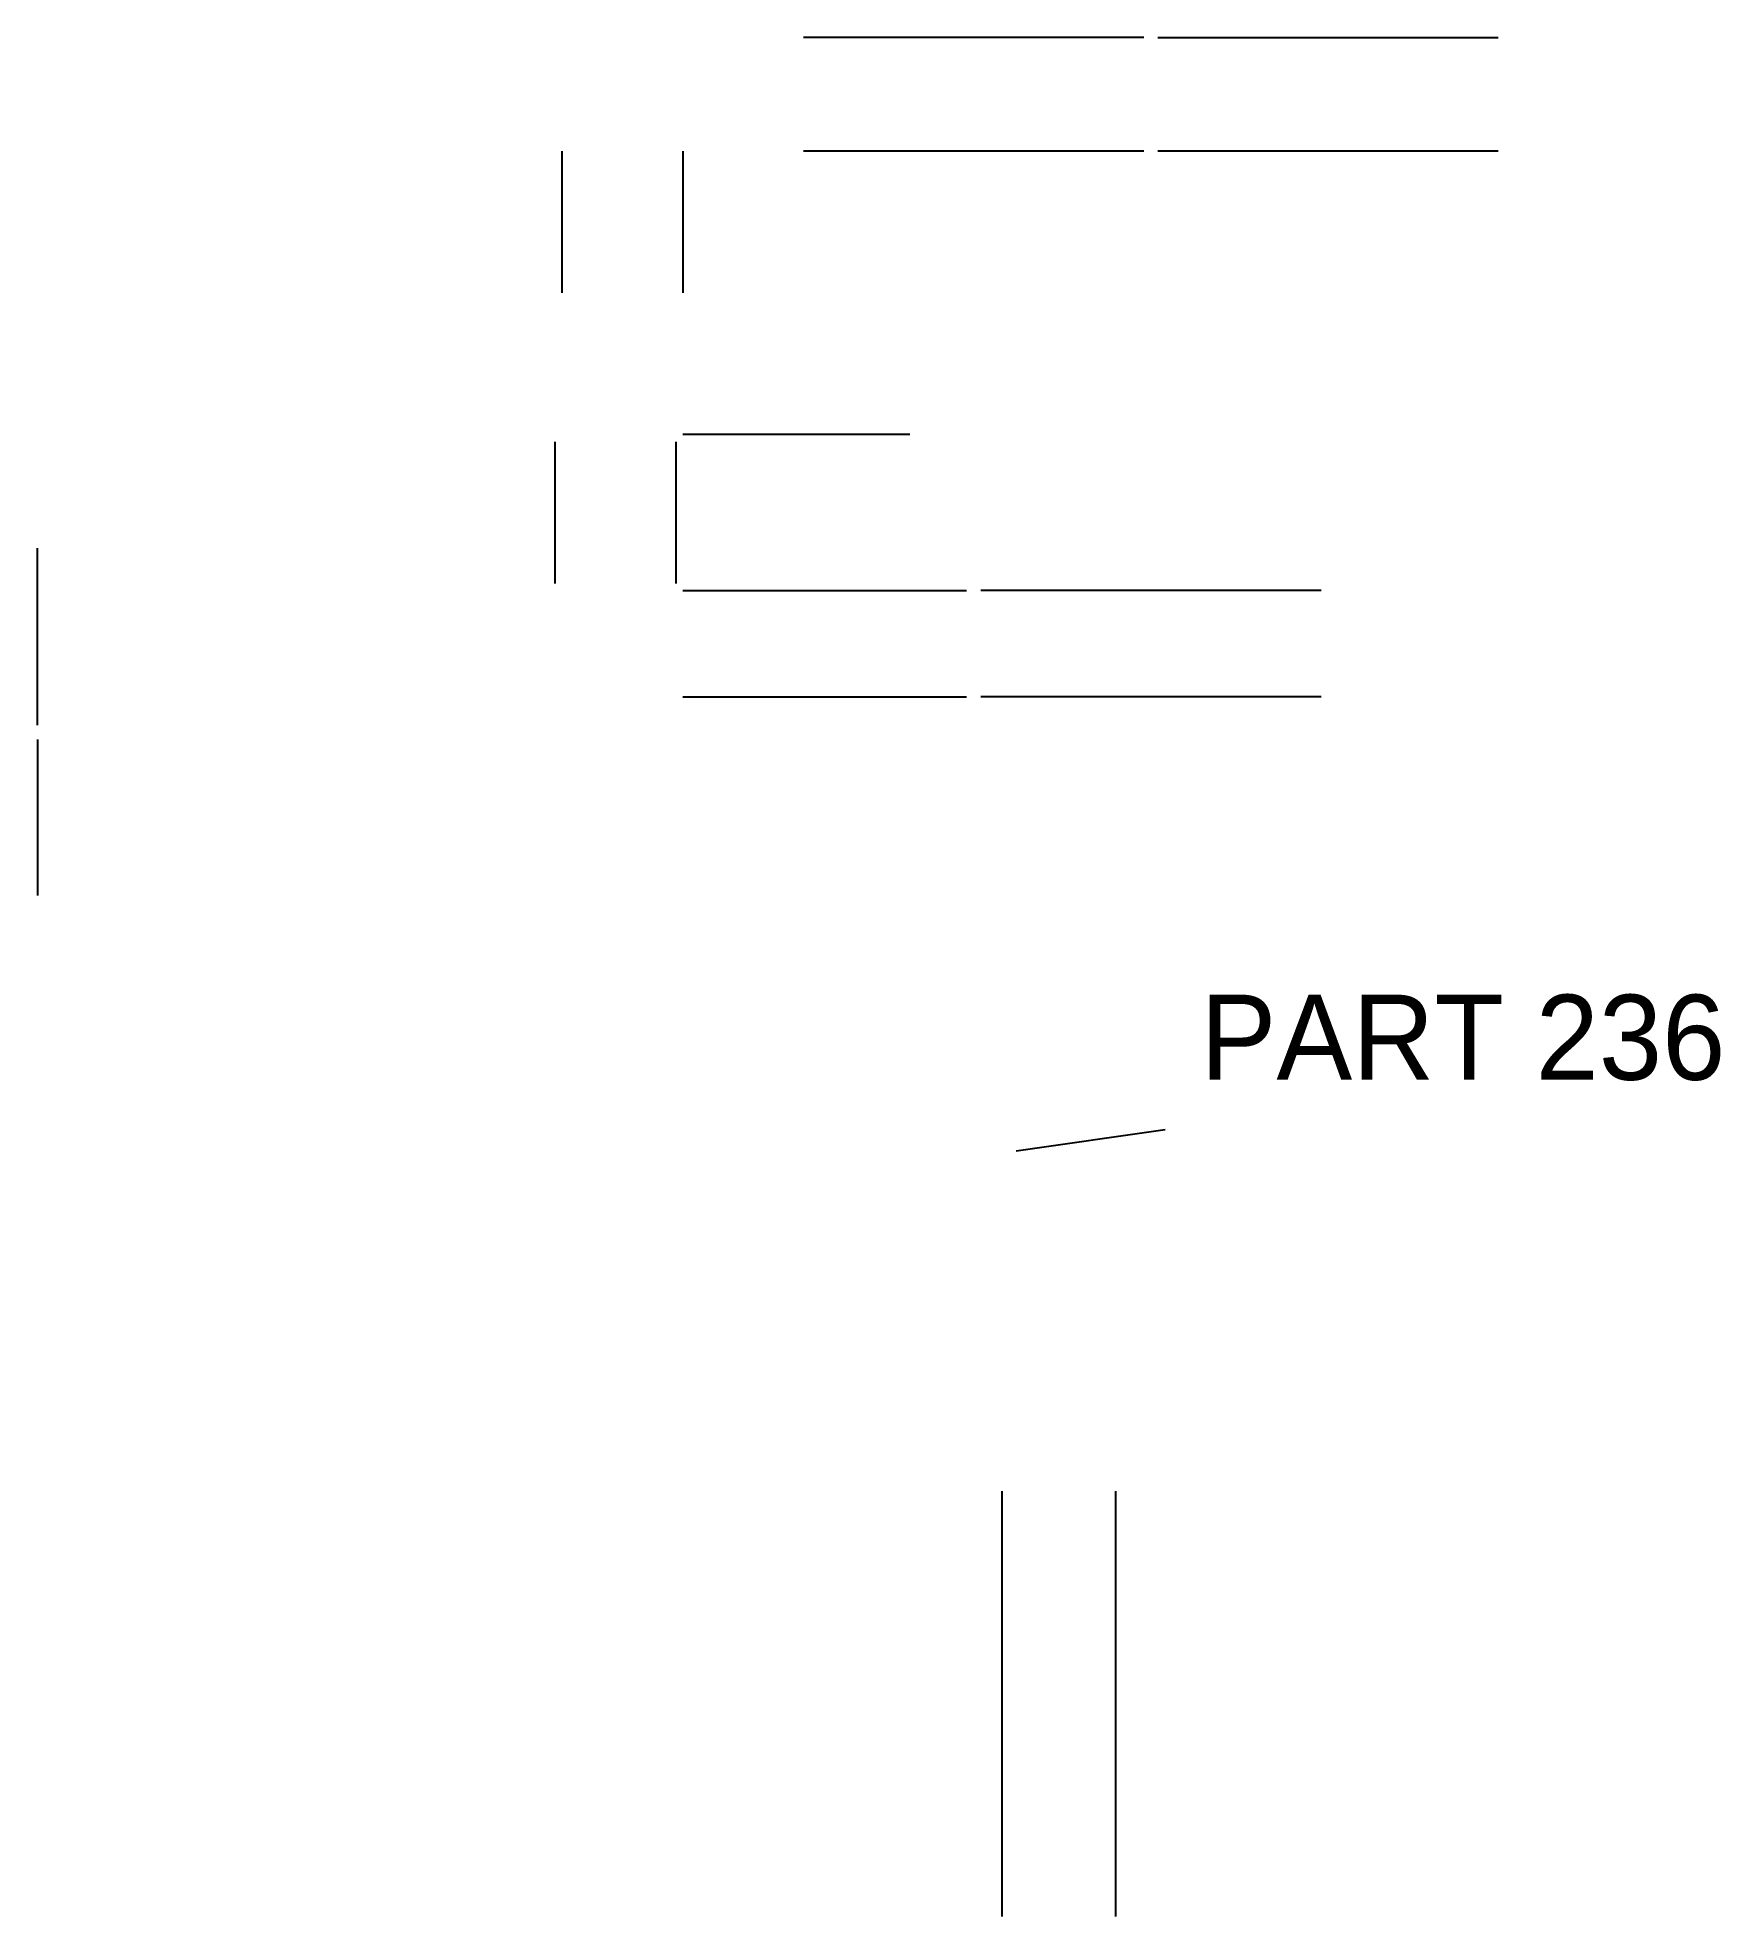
# Model space of a CAD drawing. Header units: millimetres. Extents: x 991 to 1228, y 914 to 1179.
import ezdxf

# ---------------------------------------------------------------- set-up
doc = ezdxf.new("R2010")
doc.units = ezdxf.units.MM
doc.layers.add('ANNOTATIONS', color=3, linetype='Continuous')
doc.layers.add('GEOMETRY', color=7, linetype='Continuous')

msp = doc.modelspace()

# ---------------------------------------------------------------- linework, layer by layer
at = {"layer": 'GEOMETRY'}
for points in [[(1147, 1179), (1099, 1179)], [(1149, 1179), (1197, 1179)], [(1065, 1143), (1065, 1163)], [(1082, 1163), (1082, 1143)], [(1147, 1163), (1099, 1163)], [(1197, 1163), (1149, 1163)], [(1064, 1102), (1064, 1122)], [(1081, 1122), (1081, 1102)], [(1114, 1123), (1082, 1123)], [(991, 1082), (991, 1107)], [(1082, 1101), (1122, 1101)], [(1172, 1101), (1124, 1101)], [(1082, 1086), (1122, 1086)], [(1172, 1086), (1124, 1086)], [(991, 1080), (991, 1058)], [(1129, 1022), (1150, 1025)], [(1127, 974), (1127, 914)], [(1143, 974), (1143, 914)]]:
    msp.add_lwpolyline(points, dxfattribs=at)

# ---------------------------------------------------------------- texts
at = {"layer": 'ANNOTATIONS'}
msp.add_text('PART 236', height=12, dxfattribs=at).set_placement((1155, 1032))

doc.saveas('drawing.dxf')
